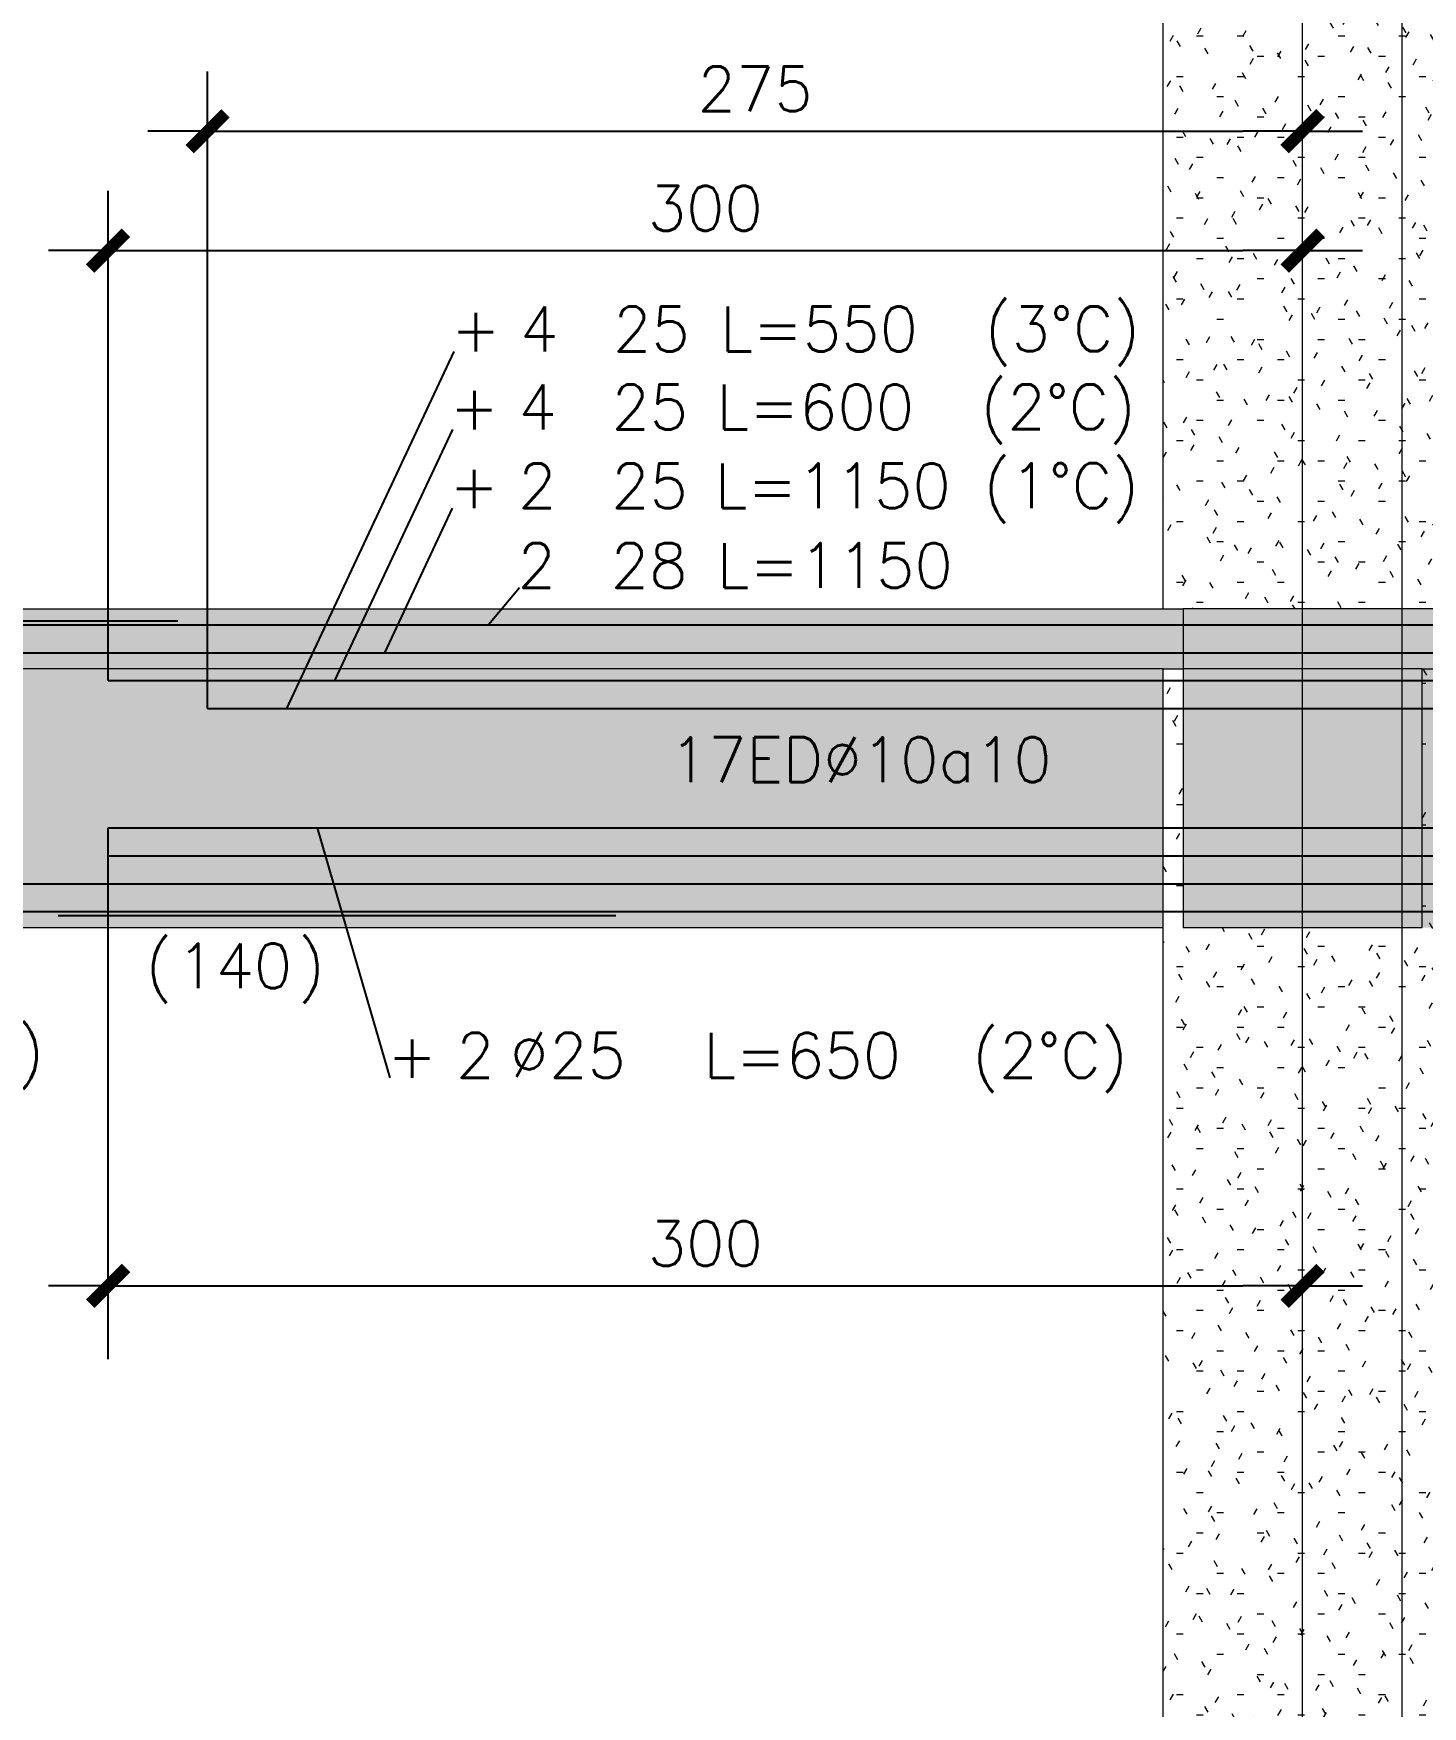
# Model space of a CAD drawing. Extents: x -58 to 5689, y 66 to 4123.
# Drawn here: x 1068.1 to 1417, y 2743.6 to 3163.8 of the extents above; entities that cross this region are included whole.
import ezdxf
from ezdxf.enums import TextEntityAlignment as Align
from ezdxf.xclip import XClip

# ---------------------------------------------------------------- set-up
doc = ezdxf.new("R2010")
doc.units = 0
doc.header["$LTSCALE"] = 30
doc.header["$MEASUREMENT"] = 0
doc.header["$XCLIPFRAME"] = 0
doc.linetypes.add("EJE3-3'$0$RLE-PROYECCION", pattern=[0.71438, 0.47625, -0.23813])
doc.layers.get('0').update_dxf_attribs({"linetype": 'CONTINUOUS'})
doc.layers.add("EJE3-3'$0$RLA-ACHURADO", color=30, linetype="EJE3-3'$0$RLE-PROYECCION", lineweight=15, transparency=0.7)
doc.layers.add("EJE3-3'$0$RLA-CONTORNO", color=30, linetype='CONTINUOUS', lineweight=15)
doc.layers.add("EJE3-3'$0$RLA-EJES", color=1, linetype='CONTINUOUS', lineweight=9)
for name, color, linetype in [("EJE3-3'$0$RLA-CONTORNOS", 3, 'CONTINUOUS'), ("EJE3-3'$0$RLA-FE", 7, 'CONTINUOUS'), ("EJE3-3'$0$RLA-TEXTOS-FE", 9, 'CONTINUOUS')]:
    doc.layers.add(name, color=color, linetype=linetype)
doc.styles.add("EJE3-3'$0$RomanS", font='romans.shx', dxfattribs={"height": 11.25})
doc.dimstyles.new("EJE3-3'$0$ING50", dxfattribs={"dimscale": 50, "dimtxt": 0.27, "dimasz": 0.3, "dimexe": 0, "dimexo": 0, "dimgap": 0.1, "dimtad": 1, "dimdec": 1, "dimzin": 12, "dimdsep": 46, "dimtxsty": "EJE3-3'$0$RomanS", "dimblk": "EJE3-3'$0$TICK1", "dimblk1": "EJE3-3'$0$TICK1", "dimblk2": "EJE3-3'$0$TICK1", "dimcen": 0.09, "dimclrd": 2, "dimclre": 1, "dimclrt": 3, "dimadec": 0, "dimazin": 0, "dimtfac": 1, "dimtdec": 0, "dimtix": 1, "dimtmove": 2, "dimatfit": 3, "dimldrblk": "EJE3-3'$0$TICK1", "dimfxl": 0, "dimfxlon": 1, "dimtolj": 1, "dimtzin": 0, "dimarcsym": 0})
pattern_1 = [(0, (-1824.927, -1302.188), (20.32, 5.08), [1.676, -13.564, 1.676, -13.564, -81.28]), (0, (-1824.927, -1302.188), (20.32, 5.08), [-30.48, 1.676, -28.804, 1.676, -13.564, -35.56]), (0, (-1824.927, -1302.188), (20.32, 5.08), [-76.2, 1.676, -8.484, 1.676, -23.724]), (120, (-1817.307, -1299.648), (-14.559409, 15.057636), [1.676, -13.564, 1.676, -13.564, -81.28]), (120, (-1817.307, -1299.648), (-14.559409, 15.057636), [-30.48, 1.676, -28.804, 1.676, -13.564, -35.56]), (120, (-1817.307, -1299.648), (-14.559409, 15.057636), [-76.2, 1.676, -8.484, 1.676, -23.724]), (240, (-1814.767, -1289.488), (-5.760591, -20.137636), [1.676, -13.564, 1.676, -13.564, -81.28]), (240, (-1814.767, -1289.488), (-5.760591, -20.137636), [-30.48, 1.676, -28.804, 1.676, -13.564, -35.56]), (240, (-1814.767, -1289.488), (-5.760591, -20.137636), [-76.2, 1.676, -8.484, 1.676, -23.724])]

# ---------------------------------------------------------------- blocks, each defined once
blk = doc.blocks.new('*U210')
at = {"layer": "EJE3-3'$0$RLA-FE"}
for p, q in [((668.21, 0), (718.21, 0)), ((718.21, 0), (750, 0)), ((750, 0), (750, 0))]:
    blk.add_line(p, q, dxfattribs=at)
at = {"layer": "EJE3-3'$0$RLA-FE", "color": 3, "style": "EJE3-3'$0$RomanS", "flags": 8}
for tag, p in [('F=', (124.73, 9.32)), ('NUM', (139.14, 9.32))]:
    blk.add_attdef(tag, text='', height=11.25, dxfattribs=at).set_placement(p, align=Align.RIGHT)
at = {"layer": "EJE3-3'$0$RLA-FE", "color": 3, "style": "EJE3-3'$0$RomanS"}
for tag, p, flags in [('PHI', (143.03, 9.54), 14), ('DIAM', (152.89, 9.32), 12), ('MINUS', (174.91, 9.32), 13), ('TEXTO_FE1', (182.36, 9.32), 8), ('MARK', (188.3, 9.32), 13), ('TEXTO_FE2', (244.28, 9.34), 8), ('TIPO', (373.8, -75.78), 13), ('NVECES', (359.93, -94.72), 13), ('NUMFE', (363.86, -114.48), 13), ('CAPA', (372.06, -133.6), 13), ('DESPLAZA', (278.34, -151.59), 13), ('ESPACIO', (284.39, -169.95), 13), ('CANT', (298.23, -188.75), 13)]:
    blk.add_attdef(tag, p, '', height=11.25, dxfattribs=dict(at, flags=flags))
blk = doc.blocks.new('*U217')
at = {"layer": "EJE3-3'$0$RLA-FE"}
blk.add_line((0, 0), (1068.21, 0), dxfattribs=at)
at = {"layer": "EJE3-3'$0$RLA-FE", "color": 3, "style": "EJE3-3'$0$RomanS", "flags": 8}
for tag, p in [('F=', (240.55, 9.32)), ('NUM', (254.96, 9.32))]:
    blk.add_attdef(tag, text='', height=11.25, dxfattribs=at).set_placement(p, align=Align.RIGHT)
at = {"layer": "EJE3-3'$0$RLA-FE", "color": 3, "style": "EJE3-3'$0$RomanS"}
for tag, p, flags in [('PHI', (258.85, 9.54), 14), ('DIAM', (268.71, 9.32), 12), ('MINUS', (290.73, 9.32), 13), ('TEXTO_FE1', (295.36, 9.32), 8), ('MARK', (304.12, 9.32), 13), ('TEXTO_FE2', (374.94, 9.34), 8), ('TIPO', (573.8, -75.78), 13), ('NVECES', (559.93, -94.72), 13), ('NUMFE', (563.86, -114.48), 13), ('CAPA', (572.06, -133.6), 13), ('DESPLAZA', (278.34, -151.59), 13), ('ESPACIO', (284.39, -169.95), 13), ('CANT', (298.23, -188.75), 13)]:
    blk.add_attdef(tag, p, '', height=11.25, dxfattribs=dict(at, flags=flags))
blk = doc.blocks.new('*U214')
at = {"layer": "EJE3-3'$0$RLA-FE", "color": 6}
blk.add_line((0, 1), (160, 1), dxfattribs=at)
at = {"layer": "EJE3-3'$0$RLA-FE", "color": 3, "style": "EJE3-3'$0$RomanS", "flags": 8}
for tag, p in [('(', (65.66, 10.51)), ('EMP', (84.68, 10.51)), (')', (103.99, 10.51))]:
    blk.add_attdef(tag, text='', height=11.25, dxfattribs=at).set_placement(p, align=Align.CENTER)
blk = doc.blocks.new('*U218')
at = {"layer": "EJE3-3'$0$RLA-FE"}
blk.add_line((0, 0), (1068.21, 0), dxfattribs=at)
at = {"layer": "EJE3-3'$0$RLA-FE", "color": 3, "style": "EJE3-3'$0$RomanS", "flags": 8}
for tag, p in [('F=', (440.69, 36.32)), ('NUM', (455.1, 36.32))]:
    blk.add_attdef(tag, text='', height=11.25, dxfattribs=at).set_placement(p, align=Align.RIGHT)
at = {"layer": "EJE3-3'$0$RLA-FE", "color": 3, "style": "EJE3-3'$0$RomanS"}
for tag, p, flags in [('PHI', (459, 36.54), 14), ('DIAM', (468.85, 36.32), 12), ('MINUS', (490.87, 36.32), 13), ('TEXTO_FE1', (494.85, 36.32), 8), ('MARK', (504.26, 36.32), 13), ('TEXTO_FE2', (562.37, 36.34), 8), ('TIPO', (573.8, -75.78), 13), ('NVECES', (559.93, -94.72), 13), ('NUMFE', (563.86, -114.48), 13), ('CAPA', (572.06, -133.6), 13), ('DESPLAZA', (278.34, -151.59), 13), ('ESPACIO', (284.39, -169.95), 13), ('CANT', (298.23, -188.75), 13)]:
    blk.add_attdef(tag, p, '', height=11.25, dxfattribs=dict(at, flags=flags))
blk = doc.blocks.new('*U219')
at = {"layer": "EJE3-3'$0$RLA-FE"}
for q in [(0, 0), (518.21, 0)]:
    blk.add_line((0, 0), q, dxfattribs=at)
at = {"layer": "EJE3-3'$0$RLA-FE", "color": 3, "style": "EJE3-3'$0$RomanS", "flags": 8}
for tag, p in [('F=', (98.25, 63.11)), ('NUM', (112.66, 63.11))]:
    blk.add_attdef(tag, text='', height=11.25, dxfattribs=at).set_placement(p, align=Align.RIGHT)
at = {"layer": "EJE3-3'$0$RLA-FE", "color": 3, "style": "EJE3-3'$0$RomanS"}
for tag, p, flags in [('PHI', (116.55, 63.32), 14), ('DIAM', (126.41, 63.11), 12), ('MINUS', (148.43, 63.11), 13), ('TEXTO_FE1', (152.79, 63.11), 8), ('MARK', (161.82, 63.11), 13), ('TEXTO_FE2', (219.07, 63.13), 8), ('TIPO', (298.8, -75.78), 13), ('NVECES', (284.93, -94.72), 13), ('NUMFE', (288.86, -114.48), 13), ('CAPA', (297.06, -133.6), 13), ('DESPLAZA', (278.34, -151.59), 13), ('ESPACIO', (284.39, -169.95), 13), ('CANT', (298.23, -188.75), 13)]:
    blk.add_attdef(tag, p, '', height=11.25, dxfattribs=dict(at, flags=flags))
blk = doc.blocks.new("EJE3-3'$0$TICK1")
at = {"color": 2, "const_width": 0.2}
blk.add_lwpolyline([(-0.3, -0.3), (0.3, 0.3)], dxfattribs=at)
at = {"color": 2}
for points in [[(0, 0), (-1, 0)], [(0, 0), (1, 0)]]:
    blk.add_lwpolyline(points, dxfattribs=at)
blk = doc.blocks.new('*D138')
at = {"layer": "EJE3-3'$0$RLA-FE", "color": 2, "lineweight": -2, "transparency": 16777216}
blk.add_line((-1679.52, 877), (-1409.52, 877), dxfattribs=at)
at = {"layer": "EJE3-3'$0$RLA-FE", "color": 2, "lineweight": -2, "transparency": 16777216, "xscale": 15, "yscale": 15, "zscale": 15, "rotation": 180}
blk.add_blockref("EJE3-3'$0$TICK1", (-1694.52, 877), dxfattribs=at)
at = {"layer": "EJE3-3'$0$RLA-FE", "color": 2, "lineweight": -2, "transparency": 16777216, "xscale": 15, "yscale": 15, "zscale": 15}
blk.add_blockref("EJE3-3'$0$TICK1", (-1394.52, 877), dxfattribs=at)
at = {"layer": "EJE3-3'$0$RLA-FE", "color": 3, "transparency": 16777216, "insert": (-1544.52, 887.63), "char_height": 11.25, "attachment_point": 5, "style": "EJE3-3'$0$RomanS"}
blk.add_mtext('\\A1;300', dxfattribs=at)
blk = doc.blocks.new('*U220')
at = {"layer": "EJE3-3'$0$RLA-FE"}
for q in [(0, 0), (468.21, 0)]:
    blk.add_line((0, 0), q, dxfattribs=at)
at = {"layer": "EJE3-3'$0$RLA-FE", "color": 3, "style": "EJE3-3'$0$RomanS", "flags": 8}
for tag, p in [('F=', (73.64, 89.7)), ('NUM', (88.05, 89.7))]:
    blk.add_attdef(tag, text='', height=11.25, dxfattribs=at).set_placement(p, align=Align.RIGHT)
at = {"layer": "EJE3-3'$0$RLA-FE", "color": 3, "style": "EJE3-3'$0$RomanS"}
for tag, p, flags in [('PHI', (91.94, 89.92), 14), ('DIAM', (101.8, 89.7), 12), ('MINUS', (123.82, 89.7), 13), ('TEXTO_FE1', (128.75, 89.7), 8), ('MARK', (137.21, 89.7), 13), ('TEXTO_FE2', (195.16, 89.72), 8), ('TIPO', (273.8, -75.78), 13), ('NVECES', (259.93, -94.72), 13), ('NUMFE', (263.86, -114.48), 13), ('CAPA', (272.06, -133.6), 13), ('DESPLAZA', (278.34, -151.59), 13), ('ESPACIO', (284.39, -169.95), 13), ('CANT', (298.23, -188.75), 13)]:
    blk.add_attdef(tag, p, '', height=11.25, dxfattribs=dict(at, flags=flags))
blk = doc.blocks.new('*D139')
at = {"layer": "EJE3-3'$0$RLA-FE", "color": 2, "lineweight": -2, "transparency": 16777216}
blk.add_line((-1654.52, 907), (-1409.52, 907), dxfattribs=at)
at = {"layer": "EJE3-3'$0$RLA-FE", "color": 2, "lineweight": -2, "transparency": 16777216, "xscale": 15, "yscale": 15, "zscale": 15, "rotation": 180}
blk.add_blockref("EJE3-3'$0$TICK1", (-1669.52, 907), dxfattribs=at)
at = {"layer": "EJE3-3'$0$RLA-FE", "color": 2, "lineweight": -2, "transparency": 16777216, "xscale": 15, "yscale": 15, "zscale": 15}
blk.add_blockref("EJE3-3'$0$TICK1", (-1394.52, 907), dxfattribs=at)
at = {"layer": "EJE3-3'$0$RLA-FE", "color": 3, "transparency": 16777216, "insert": (-1532.02, 917.63), "char_height": 11.25, "attachment_point": 5, "style": "EJE3-3'$0$RomanS"}
blk.add_mtext('\\A1;275', dxfattribs=at)
blk = doc.blocks.new('*U215')
at = {"layer": "EJE3-3'$0$RLA-FE"}
for p, q in [((0, 0), (778.21, 0)), ((778.21, 0), (828.21, 0)), ((828.21, 0), (860, 0)), ((860, 0), (860, 0))]:
    blk.add_line(p, q, dxfattribs=at)
at = {"layer": "EJE3-3'$0$RLA-FE", "color": 3, "style": "EJE3-3'$0$RomanS", "flags": 8}
for tag, p in [('F=', (115.14, -19.89)), ('NUM', (129.55, -19.89))]:
    blk.add_attdef(tag, text='', height=11.25, dxfattribs=at).set_placement(p, align=Align.RIGHT)
at = {"layer": "EJE3-3'$0$RLA-FE", "color": 3, "style": "EJE3-3'$0$RomanS"}
for tag, p, flags in [('PHI', (133.45, -19.68), 12), ('DIAM', (143.3, -19.89), 12), ('MINUS', (165.32, -19.89), 13), ('MARK', (178.71, -19.89), 13), ('TEXTO_FE1', (182.01, -19.89), 8), ('TEXTO_FE2', (249.54, -19.88), 8), ('TIPO', (428.8, -57.92), 13), ('NVECES', (414.93, -76.86), 13), ('NUMFE', (418.86, -96.62), 13), ('CAPA', (427.06, -115.74), 13), ('DESPLAZA', (277.18, -134.17), 13), ('ESPACIO', (283.22, -152.53), 13), ('CANT', (297.06, -171.33), 13)]:
    blk.add_attdef(tag, p, '', height=11.25, dxfattribs=dict(at, flags=flags))
blk = doc.blocks.new('*U216')
at = {"layer": "EJE3-3'$0$RLA-FE"}
blk.add_line((0, 0), (918.21, 0), dxfattribs=at)
at = {"layer": "EJE3-3'$0$RLA-FE", "color": 3, "style": "EJE3-3'$0$RomanS", "flags": 8}
for tag, p in [('F=', (273, -47.89)), ('NUM', (287.4, -47.89))]:
    blk.add_attdef(tag, text='', height=11.25, dxfattribs=at).set_placement(p, align=Align.RIGHT)
at = {"layer": "EJE3-3'$0$RLA-FE", "color": 3, "style": "EJE3-3'$0$RomanS"}
for tag, p, flags in [('PHI', (291.3, -47.68), 12), ('DIAM', (301.16, -47.89), 12), ('MINUS', (323.17, -47.89), 13), ('MARK', (336.57, -47.89), 13), ('TEXTO_FE1', (339.87, -47.89), 8), ('TEXTO_FE2', (407.39, -47.88), 8), ('TIPO', (498.8, -57.92), 13), ('NVECES', (484.93, -76.86), 13), ('NUMFE', (488.86, -96.62), 13), ('CAPA', (497.06, -115.74), 13), ('DESPLAZA', (277.18, -134.17), 13), ('ESPACIO', (283.22, -152.53), 13), ('CANT', (297.06, -171.33), 13)]:
    blk.add_attdef(tag, p, '', height=11.25, dxfattribs=dict(at, flags=flags))
blk = doc.blocks.new('*U223')
at = {"layer": "EJE3-3'$0$RLA-FE"}
for q in [(0, 0), (1068.21, 0)]:
    blk.add_line((0, 0), q, dxfattribs=at)
at = {"layer": "EJE3-3'$0$RLA-FE", "color": 3, "style": "EJE3-3'$0$RomanS", "flags": 8}
for tag, p in [('F=', (768.82, -18.3)), ('NUM', (783.23, -18.3))]:
    blk.add_attdef(tag, text='', height=11.25, dxfattribs=at).set_placement(p, align=Align.RIGHT)
at = {"layer": "EJE3-3'$0$RLA-FE", "color": 3, "style": "EJE3-3'$0$RomanS"}
for tag, p, flags in [('PHI', (787.13, -18.08), 12), ('DIAM', (796.99, -18.3), 12), ('MINUS', (819, -18.3), 13), ('TEXTO_FE1', (824.95, -18.3), 8), ('MARK', (832.4, -18.3), 13), ('TEXTO_FE2', (892.47, -18.28), 8), ('TIPO', (573.8, -57.92), 13), ('NVECES', (559.93, -76.86), 13), ('NUMFE', (563.86, -96.62), 13), ('CAPA', (572.06, -115.74), 13), ('DESPLAZA', (277.18, -134.17), 13), ('ESPACIO', (283.22, -152.53), 13), ('CANT', (297.06, -171.33), 13)]:
    blk.add_attdef(tag, p, '', height=11.25, dxfattribs=dict(at, flags=flags))
blk = doc.blocks.new('*U222')
at = {"layer": "EJE3-3'$0$RLA-FE", "color": 6}
blk.add_line((0, -1), (140, -1), dxfattribs=at)
at = {"layer": "EJE3-3'$0$RLA-FE", "color": 3, "style": "EJE3-3'$0$RomanS", "flags": 8}
for tag, p in [('(', (25.27, -19.26)), ('EMP', (44.29, -19.26)), (')', (63.6, -19.26))]:
    blk.add_attdef(tag, text='', height=11.25, dxfattribs=at).set_placement(p, align=Align.CENTER)
blk = doc.blocks.new('*U225')
at = {"layer": "EJE3-3'$0$RLA-FE"}
for q in [(0, 0), (1118.21, 0)]:
    blk.add_line((0, 0), q, dxfattribs=at)
at = {"layer": "EJE3-3'$0$RLA-FE", "color": 3, "style": "EJE3-3'$0$RomanS"}
for tag, p, flags in [('TIPO', (598.8, -57.92), 13), ('NVECES', (584.93, -76.86), 13), ('PHI', (772.73, -75.71), 12), ('DIAM', (782.59, -75.92), 12), ('MINUS', (804.6, -75.92), 13), ('TEXTO_FE1', (813.02, -75.92), 8), ('MARK', (818, -75.92), 13), ('TEXTO_FE2', (882.65, -75.9), 8), ('NUMFE', (588.86, -96.62), 13), ('CAPA', (597.06, -115.74), 13), ('DESPLAZA', (277.18, -134.17), 13), ('ESPACIO', (283.22, -152.53), 13), ('CANT', (297.06, -171.33), 13)]:
    blk.add_attdef(tag, p, '', height=11.25, dxfattribs=dict(at, flags=flags))
at = {"layer": "EJE3-3'$0$RLA-FE", "color": 3, "style": "EJE3-3'$0$RomanS", "flags": 8}
for tag, p in [('F=', (754.43, -75.92)), ('NUM', (768.84, -75.92))]:
    blk.add_attdef(tag, text='', height=11.25, dxfattribs=at).set_placement(p, align=Align.RIGHT)
blk = doc.blocks.new('*U133')
at = {"layer": "EJE3-3'$0$RLA-FE"}
for q in [(0, 0), (568.21, 0)]:
    blk.add_line((0, 0), q, dxfattribs=at)
at = {"layer": "EJE3-3'$0$RLA-FE", "color": 3, "style": "EJE3-3'$0$RomanS"}
for tag, p, flags in [('TIPO', (323.8, -57.92), 13), ('PHI', (100.92, -62.52), 12), ('DIAM', (110.78, -62.73), 12), ('MINUS', (132.8, -62.73), 13), ('MARK', (146.19, -62.73), 13), ('TEXTO_FE1', (149.49, -62.73), 8), ('TEXTO_FE2', (217.01, -62.71), 8), ('NVECES', (309.93, -76.86), 13), ('NUMFE', (313.86, -96.62), 13), ('CAPA', (322.06, -115.74), 13), ('DESPLAZA', (277.18, -134.17), 13), ('ESPACIO', (283.22, -152.53), 13), ('CANT', (297.06, -171.33), 13)]:
    blk.add_attdef(tag, p, '', height=11.25, dxfattribs=dict(at, flags=flags))
at = {"layer": "EJE3-3'$0$RLA-FE", "color": 3, "style": "EJE3-3'$0$RomanS", "flags": 8}
for tag, p in [('F=', (82.62, -62.73)), ('NUM', (97.03, -62.73))]:
    blk.add_attdef(tag, text='', height=11.25, dxfattribs=at).set_placement(p, align=Align.RIGHT)
blk = doc.blocks.new('*D281')
at = {"layer": "EJE3-3'$0$RLA-FE", "color": 2, "lineweight": -2, "transparency": 16777216}
blk.add_line((-1679.52, 617), (-1409.52, 617), dxfattribs=at)
at = {"layer": "EJE3-3'$0$RLA-FE", "color": 2, "lineweight": -2, "transparency": 16777216, "xscale": 15, "yscale": 15, "zscale": 15, "rotation": 180}
blk.add_blockref("EJE3-3'$0$TICK1", (-1694.52, 617), dxfattribs=at)
at = {"layer": "EJE3-3'$0$RLA-FE", "color": 2, "lineweight": -2, "transparency": 16777216, "xscale": 15, "yscale": 15, "zscale": 15}
blk.add_blockref("EJE3-3'$0$TICK1", (-1394.52, 617), dxfattribs=at)
at = {"layer": "EJE3-3'$0$RLA-FE", "color": 3, "transparency": 16777216, "insert": (-1544.52, 627.63), "char_height": 11.25, "attachment_point": 5, "style": "EJE3-3'$0$RomanS"}
blk.add_mtext('\\A1;300', dxfattribs=at)
blk = doc.blocks.new("EJE3-3'")
at = {"layer": "EJE3-3'$0$RLA-ACHURADO"}
h = blk.add_hatch(dxfattribs=at)
h.set_pattern_fill('SAND - DENSE', color=256, style=0, pattern_type=2)
h.set_pattern_definition(pattern_1)
h.paths.add_polyline_path([(-1424.52, 787), (-1359.52, 787), (-1359.52, 1168), (-1429.52, 1168), (-1429.52, 787)], flags=0)
h = blk.add_hatch(dxfattribs=at)
h.set_pattern_fill('SAND - DENSE', color=256, style=0, pattern_type=2)
h.set_pattern_definition(pattern_1)
h.paths.add_polyline_path([(-2359.52, 772), (-1424.52, 772), (-1424.52, 787), (-2429.52, 787), (-2429.52, 772)], flags=0)
h = blk.add_hatch(dxfattribs=at)
h.set_pattern_fill('SAND - DENSE', color=256, style=0, pattern_type=2)
h.set_pattern_definition(pattern_1)
h.paths.add_polyline_path([(-424.52, 772), (635.48, 772), (635.48, 787), (-424.52, 787)], flags=0)
h.paths.add_polyline_path([(-1420.92, 772), (-1144.51, 772), (-1144.51, 787), (-1424.52, 787), (-1424.52, 772)], flags=0)
h = blk.add_hatch(dxfattribs=at)
h.set_pattern_fill('SAND - DENSE', color=256, style=0, pattern_type=2)
h.set_pattern_definition(pattern_1)
h.paths.add_polyline_path([(-1717.02, 762), (-1717.02, 732), (-1762.02, 732), (-1762.02, 762)])
h.paths.add_polyline_path([(-2359.52, 707), (-1429.52, 707), (-1429.52, 772), (-2359.52, 772)])
h.paths.add_polyline_path([(-2027.02, 762), (-2027.02, 732), (-2072.02, 732), (-2072.02, 762)])
h = blk.add_hatch(dxfattribs=at)
h.set_pattern_fill('SAND - DENSE', color=256, style=0, pattern_type=2)
h.set_pattern_definition(pattern_1)
h.paths.add_polyline_path([(-1429.52, 391), (-1359.52, 391), (-1359.52, 772), (-1364.52, 772), (-1364.52, 707), (-1424.52, 707), (-1424.52, 772), (-1429.52, 772), (-1429.52, 707)], flags=0)
h = blk.add_hatch(dxfattribs=at)
h.set_pattern_fill('SAND - DENSE', color=256, style=0, pattern_type=2)
h.set_pattern_definition(pattern_1)
h.paths.add_polyline_path([(-1424.52, 707), (-1144.51, 707), (-1144.51, 772), (-1424.52, 772)])
h.paths.add_polyline_path([(-1072.02, 762), (-1027.02, 762), (-1027.02, 732), (-1072.02, 732)])
h.paths.add_polyline_path([(-429.52, 707), (-429.52, 772), (-1144.51, 772), (-1144.51, 707)])
h.paths.add_polyline_path([(-717.02, 762), (-717.02, 732), (-762.02, 732), (-762.02, 762)])
at = {"layer": "EJE3-3'$0$RLA-CONTORNO"}
for p, q in [((-1429.52, 787), (-1429.52, 1168)), ((-2359.52, 787), (-1429.52, 787)), ((-1429.51, 787), (-1424.52, 787)), ((-1144.51, 787), (-1424.52, 787)), ((-1424.52, 787), (-1424.52, 772)), ((-1429.52, 772), (-2359.52, 772)), ((-1429.52, 391), (-1429.52, 772)), ((-1429.52, 772), (-1424.52, 772)), ((-1424.52, 772), (-1424.52, 707)), ((-1364.52, 772), (-1424.52, 772)), ((-1364.52, 772), (-1204.51, 772)), ((-1364.52, 707), (-1364.52, 772)), ((-2359.52, 707), (-1429.52, 707)), ((-1424.52, 707), (-1364.52, 707))]:
    blk.add_line(p, q, dxfattribs=at)
at = {"layer": "EJE3-3'$0$RLA-CONTORNOS", "color": 2}
for p, q in [((-1607.67, 851.7), (-1649.69, 762)), ((-1608.05, 832.11), (-1637.62, 769)), ((-1608.11, 812.32), (-1625.13, 776)), ((-1591.17, 792.32), (-1599.02, 783)), ((-1623.69, 669.27), (-1641.91, 732))]:
    blk.add_line(p, q, dxfattribs=at)
at = {"layer": "EJE3-3'$0$RLA-EJES"}
for p, q in [((-1394.52, -973.11), (-1394.52, 1463)), ((-1369.52, -973.11), (-1369.52, 1437.06))]:
    blk.add_line(p, q, dxfattribs=at)
at = {"layer": "EJE3-3'$0$RLA-FE", "color": 1}
for p, q in [((-1669.52, 762), (-1669.52, 922)), ((-1694.52, 769), (-1694.52, 892)), ((-1694.52, 598.64), (-1694.52, 732))]:
    blk.add_line(p, q, dxfattribs=at)
at = {"layer": "EJE3-3'$0$RLA-FE"}
ref = blk.add_blockref('*U220', (-1669.52, 762), dxfattribs=at)
ref.add_attrib('DIAM', '25', (-1567.72, 851.7), dxfattribs={"color": 3, "height": 11.25, "style": "EJE3-3'$0$RomanS"})
ref.add_attrib('NUM', '4', dxfattribs={"color": 3, "height": 11.25, "style": "EJE3-3'$0$RomanS"}).set_placement((-1581.47, 851.7), align=Align.RIGHT)
ref.add_attrib('TEXTO_FE1', 'L=550', (-1540.77, 851.7), dxfattribs={"color": 3, "height": 11.25, "style": "EJE3-3'$0$RomanS"})
ref.add_attrib('TEXTO_FE2', '(3°C)', (-1474.36, 851.72), dxfattribs={"color": 3, "height": 11.25, "style": "EJE3-3'$0$RomanS"})
ref.add_attrib('F=', '+', dxfattribs={"color": 3, "height": 11.25, "style": "EJE3-3'$0$RomanS"}).set_placement((-1595.88, 851.7), align=Align.RIGHT)
ref = blk.add_blockref('*U219', (-1694.52, 769), dxfattribs=at)
ref.add_attrib('DIAM', '25', (-1568.11, 832.11), dxfattribs={"color": 3, "height": 11.25, "style": "EJE3-3'$0$RomanS"})
ref.add_attrib('NUM', '4', dxfattribs={"color": 3, "height": 11.25, "style": "EJE3-3'$0$RomanS"}).set_placement((-1581.86, 832.11), align=Align.RIGHT)
ref.add_attrib('TEXTO_FE1', 'L=600', (-1541.73, 832.11), dxfattribs={"color": 3, "height": 11.25, "style": "EJE3-3'$0$RomanS"})
ref.add_attrib('TEXTO_FE2', '(2°C)', (-1475.44, 832.13), dxfattribs={"color": 3, "height": 11.25, "style": "EJE3-3'$0$RomanS"})
ref.add_attrib('F=', '+', dxfattribs={"color": 3, "height": 11.25, "style": "EJE3-3'$0$RomanS"}).set_placement((-1596.27, 832.11), align=Align.RIGHT)
ref = blk.add_blockref('*U218', (-2037.02, 776), dxfattribs=at)
ref.add_attrib('DIAM', '25', (-1568.17, 812.32), dxfattribs={"color": 3, "height": 11.25, "style": "EJE3-3'$0$RomanS"})
ref.add_attrib('NUM', '2', dxfattribs={"color": 3, "height": 11.25, "style": "EJE3-3'$0$RomanS"}).set_placement((-1581.92, 812.32), align=Align.RIGHT)
ref.add_attrib('TEXTO_FE1', 'L=1150', (-1542.17, 812.32), dxfattribs={"color": 3, "height": 11.25, "style": "EJE3-3'$0$RomanS"})
ref.add_attrib('TEXTO_FE2', '(1°C)', (-1474.65, 812.34), dxfattribs={"color": 3, "height": 11.25, "style": "EJE3-3'$0$RomanS"})
ref.add_attrib('F=', '+', dxfattribs={"color": 3, "height": 11.25, "style": "EJE3-3'$0$RomanS"}).set_placement((-1596.33, 812.32), align=Align.RIGHT)
ref = blk.add_blockref('*U214', (-1837.02, 783), dxfattribs=at)
ref.add_attrib('EMP', '160', dxfattribs={"color": 3, "height": 11.25, "style": "EJE3-3'$0$RomanS"}).set_placement((-1752.34, 793.51), align=Align.CENTER)
ref.add_attrib('(', '(', dxfattribs={"color": 3, "height": 11.25, "style": "EJE3-3'$0$RomanS"}).set_placement((-1771.36, 793.51), align=Align.CENTER)
ref.add_attrib(')', ')', dxfattribs={"color": 3, "height": 11.25, "style": "EJE3-3'$0$RomanS"}).set_placement((-1733.02, 793.51), align=Align.CENTER)
for name, p in [('*U210', (-2427.02, 783)), ('*U215', (-2427.02, 711)), ('*U225', (-1694.52, 725)), ('*U223', (-1707.02, 711))]:
    blk.add_blockref(name, p, dxfattribs=at)
ref = blk.add_blockref('*U217', (-1837.02, 783), dxfattribs=at)
ref.add_attrib('DIAM', '28', (-1568.31, 792.32), dxfattribs={"color": 3, "height": 11.25, "style": "EJE3-3'$0$RomanS"})
ref.add_attrib('NUM', '2', dxfattribs={"color": 3, "height": 11.25, "style": "EJE3-3'$0$RomanS"}).set_placement((-1582.06, 792.32), align=Align.RIGHT)
ref.add_attrib('TEXTO_FE1', 'L=1150', (-1541.65, 792.32), dxfattribs={"color": 3, "height": 11.25, "style": "EJE3-3'$0$RomanS"})
ref = blk.add_blockref('*U133', (-1694.52, 732), dxfattribs=at)
ref.add_attrib('DIAM', '25', (-1583.74, 669.27), dxfattribs={"color": 3, "height": 11.25, "style": "EJE3-3'$0$RomanS"})
ref.add_attrib('NUM', '2', dxfattribs={"color": 3, "height": 11.25, "style": "EJE3-3'$0$RomanS"}).set_placement((-1597.49, 669.27), align=Align.RIGHT)
ref.add_attrib('TEXTO_FE1', 'L=650', (-1545.03, 669.27), dxfattribs={"color": 3, "height": 11.25, "style": "EJE3-3'$0$RomanS"})
ref.add_attrib('TEXTO_FE2', '(2°C)', (-1477.51, 669.29), dxfattribs={"color": 3, "height": 11.25, "style": "EJE3-3'$0$RomanS"})
ref.add_attrib('PHI', '%%C', (-1593.6, 669.48), dxfattribs={"color": 3, "height": 11.25, "style": "EJE3-3'$0$RomanS"})
ref.add_attrib('F=', '+', dxfattribs={"color": 3, "height": 11.25, "style": "EJE3-3'$0$RomanS"}).set_placement((-1611.9, 669.27), align=Align.RIGHT)
ref = blk.add_blockref('*U216', (-2157.02, 718), dxfattribs=at)
ref.add_attrib('TEXTO_FE2', '(1°C)', (-1749.63, 670.12), dxfattribs={"color": 3, "height": 11.25, "style": "EJE3-3'$0$RomanS"})
ref = blk.add_blockref('*U222', (-1707.02, 711), dxfattribs=at)
ref.add_attrib('EMP', '140', dxfattribs={"color": 3, "height": 11.25, "style": "EJE3-3'$0$RomanS"}).set_placement((-1662.73, 691.74), align=Align.CENTER)
ref.add_attrib('(', '(', dxfattribs={"color": 3, "height": 11.25, "style": "EJE3-3'$0$RomanS"}).set_placement((-1681.75, 691.74), align=Align.CENTER)
ref.add_attrib(')', ')', dxfattribs={"color": 3, "height": 11.25, "style": "EJE3-3'$0$RomanS"}).set_placement((-1643.42, 691.74), align=Align.CENTER)
at = {"layer": "EJE3-3'$0$RLA-TEXTOS-FE", "color": 9, "style": "EJE3-3'$0$RomanS"}
blk.add_text('17ED%%C10a10', height=11.25, dxfattribs=at).set_placement((-1505.5, 743.53), align=Align.CENTER)
at = {"layer": "EJE3-3'$0$RLA-FE"}
for p1, p2, distance, picture, middle in [((-1669.52, 762), (-1394.52, 762), 145, '*D139', (-1532.02, 917.63)), ((-1694.52, 769), (-1394.52, 769), 108, '*D138', (-1544.52, 887.63)), ((-1694.52, 725), (-1394.52, 725), -108, '*D281', (-1544.52, 627.63))]:
    dim = blk.add_aligned_dim(p1=p1, p2=p2, distance=distance, dimstyle="EJE3-3'$0$ING50", dxfattribs=at)
    dim.commit()
    dim.dimension.update_dxf_attribs({"geometry": picture, "text_midpoint": middle})

msp = doc.modelspace()

# ---------------------------------------------------------------- block references
ref = msp.add_blockref("EJE3-3'", (2781.39, 2232.23))
XClip(ref).set_block_clipping_path([(-2788.1086663077, -1277.6573373718), (2905.5071213075, 1601.8318238069)])

doc.saveas('drawing.dxf')
